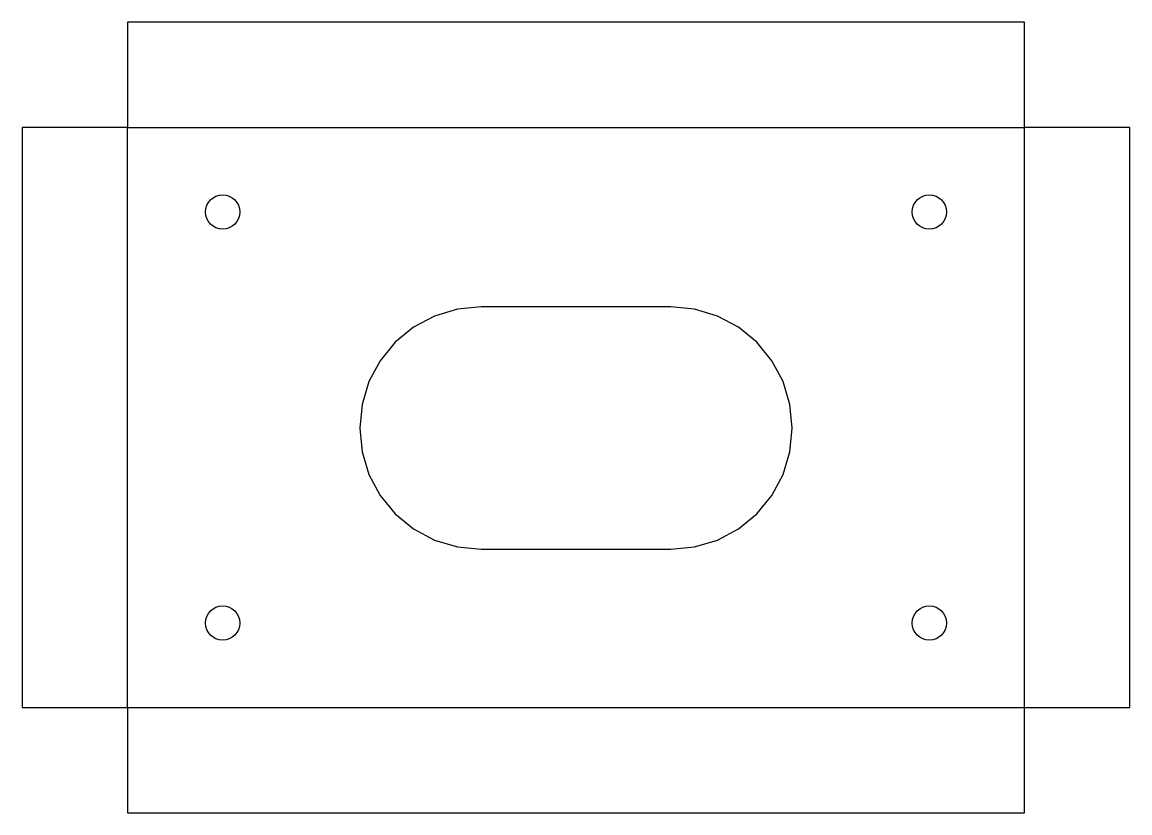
# Model space of a CAD drawing. Header units: millimetres. Extents: x 0 to 210, y 0 to 150.
import ezdxf

# ---------------------------------------------------------------- set-up
doc = ezdxf.new("R2010")
doc.units = ezdxf.units.MM

msp = doc.modelspace()

# ---------------------------------------------------------------- linework, layer by layer
at = {"layer": 'BEND'}
for p, q in [((20, 130), (190, 130)), ((20, 20), (20, 130)), ((190, 20), (190, 130)), ((20, 20), (190, 20))]:
    msp.add_line(p, q, dxfattribs=at)
at = {"layer": 'CUT'}
for p, q in [((190, 150), (20, 150)), ((20, 150), (20, 130)), ((190, 130), (190, 150)), ((20, 130), (0, 130)), ((0, 130), (0, 20)), ((210, 130), (190, 130)), ((210, 20), (210, 130)), ((82.51, 95.56), (78.2, 94.25)), ((87, 96), (82.51, 95.56)), ((123, 96), (87, 96)), ((127.49, 95.56), (123, 96)), ((131.8, 94.25), (127.49, 95.56)), ((78.2, 94.25), (74.22, 92.12)), ((135.78, 92.12), (131.8, 94.25)), ((74.22, 92.12), (70.74, 89.26)), ((139.26, 89.26), (135.78, 92.12)), ((70.74, 89.26), (67.88, 85.78)), ((142.12, 85.78), (139.26, 89.26)), ((67.88, 85.78), (65.75, 81.8)), ((144.25, 81.8), (142.12, 85.78)), ((65.75, 81.8), (64.44, 77.49)), ((145.56, 77.49), (144.25, 81.8)), ((64.44, 77.49), (64, 73)), ((146, 73), (145.56, 77.49)), ((64, 73), (64.44, 68.51)), ((64, 73), (64, 73)), ((145.56, 68.51), (146, 73)), ((146, 73), (146, 73)), ((64.44, 68.51), (65.75, 64.2)), ((144.25, 64.2), (145.56, 68.51)), ((65.75, 64.2), (67.88, 60.22)), ((142.12, 60.22), (144.25, 64.2)), ((67.88, 60.22), (70.74, 56.74)), ((139.26, 56.74), (142.12, 60.22)), ((70.74, 56.74), (74.22, 53.88)), ((135.78, 53.88), (139.26, 56.74)), ((74.22, 53.88), (78.2, 51.75)), ((131.8, 51.75), (135.78, 53.88)), ((78.2, 51.75), (82.51, 50.44)), ((82.51, 50.44), (87, 50)), ((123, 50), (127.49, 50.44)), ((127.49, 50.44), (131.8, 51.75)), ((87, 50), (123, 50)), ((0, 20), (20, 20)), ((20, 20), (20, 0)), ((190, 0), (190, 20)), ((190, 20), (210, 20)), ((20, 0), (190, 0))]:
    msp.add_line(p, q, dxfattribs=at)
for centre in [(38, 114), (172, 114), (38, 36), (172, 36)]:
    msp.add_circle(centre, 3.25, dxfattribs=at)

doc.saveas('drawing.dxf')
